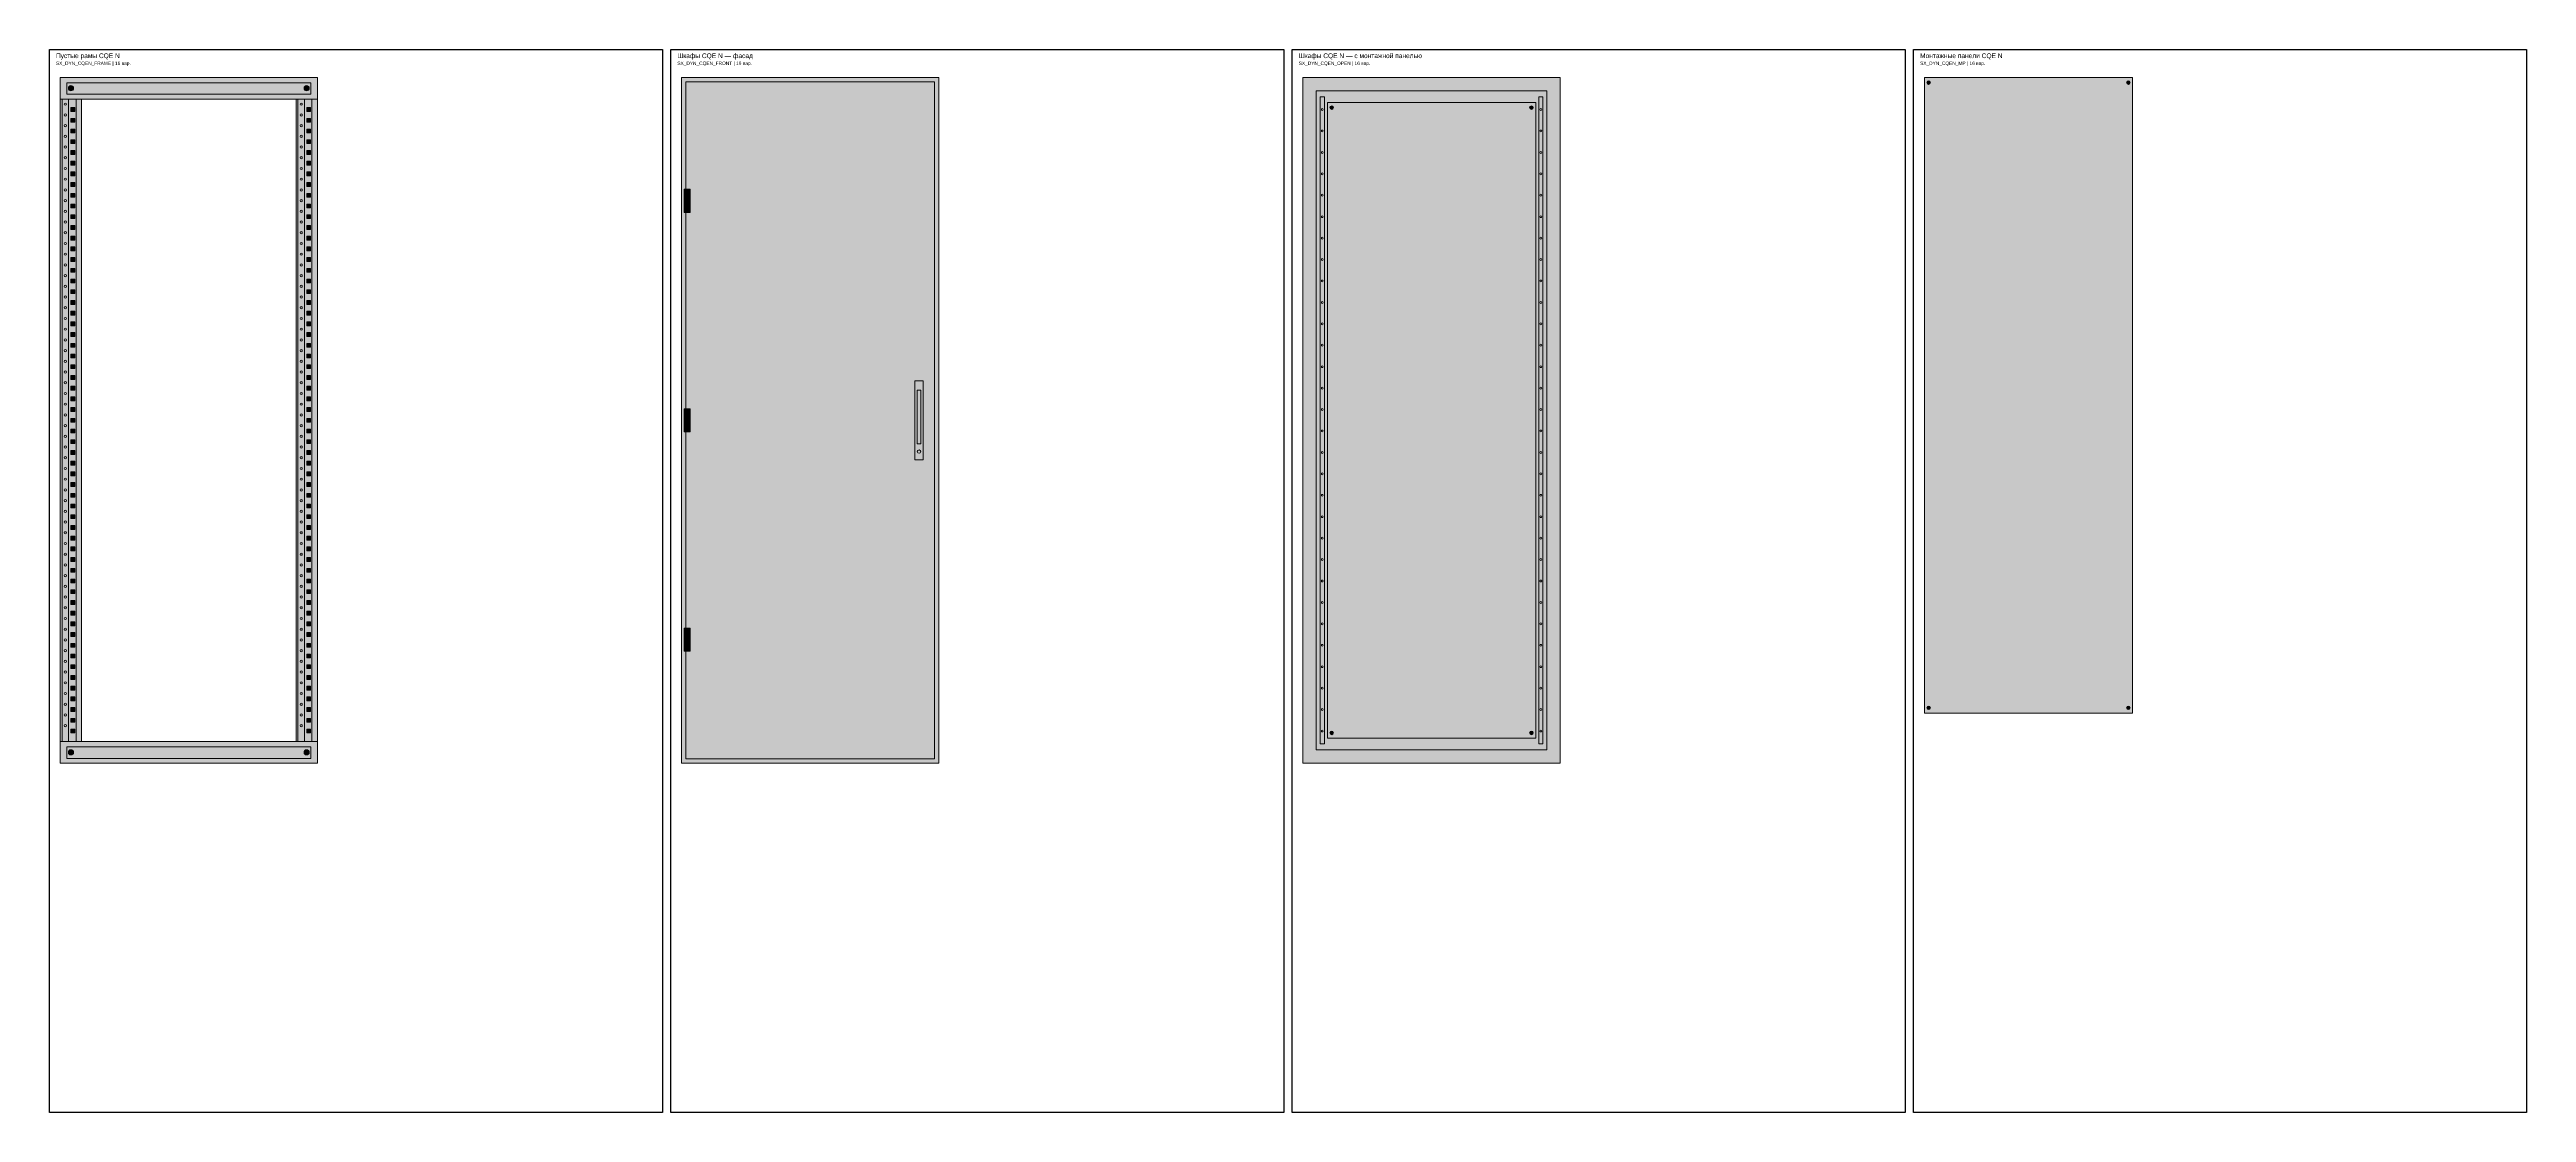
# Model space of a CAD drawing. Header units: millimetres. Extents: x 27500 to 33280, y -10980 to 420.
# Drawn here: x 27500 to 33280, y -5980 to -3500 of the extents above; entities that cross this region are included whole.
import ezdxf

# ---------------------------------------------------------------- set-up
doc = ezdxf.new("R2010")
doc.units = ezdxf.units.MM
for name, color, linetype, lineweight, true_color in [('CQEN_BASE', 7, 'Continuous', 5, 0x303334), ('CQEN_DETAIL', 7, 'Continuous', 5, 0x464d50), ('CQEN_DOOR', 7, 'Continuous', 5, 0xd2d6d3), ('CQEN_FRAME', 7, 'Continuous', 5, 0xaeb5b5), ('CQEN_HARDWARE', 7, 'Continuous', 5, 0x848c8f), ('CQEN_PANEL', 7, 'Continuous', 5, 0xe4e6e2)]:
    doc.layers.add(name, color=color, linetype=linetype, lineweight=lineweight, true_color=true_color)
doc.layers.add('LAYOUT_PARAMETERS', color=7, linetype='Continuous', plot=False)
doc.styles.add('LAYOUT_CONTACTOR_ARIAL', font='arial.ttf')
doc.styles.get("Standard").update_dxf_attribs({"font": 'arial.ttf'})
doc.styles.add('SX_DYNAMIC_ARIAL', font='arial.ttf')

# ---------------------------------------------------------------- blocks, each defined once
blk = doc.blocks.new('SX_DYN_CQEN_FRAME_G001')
at = {"layer": 'CQEN_BASE'}
for points in [[(0, 1549.5), (600, 1549.5), (600, 1600), (0, 1600)], [(0, 0), (600, 0), (600, 50.5), (0, 50.5)]]:
    blk.add_hatch(color=256, dxfattribs=at).paths.add_polyline_path(points)
at = {"layer": 'CQEN_DETAIL'}
for points in [[(25, 1520.5), (34, 1520.5), (34, 1529.5), (25, 1529.5)], [(25, 1495.5), (34, 1495.5), (34, 1504.5), (25, 1504.5)], [(575.3, 1520.5), (584.3, 1520.5), (584.3, 1529.5), (575.3, 1529.5)], [(575.3, 1495.5), (584.3, 1495.5), (584.3, 1504.5), (575.3, 1504.5)], [(25, 1470.5), (34, 1470.5), (34, 1479.5), (25, 1479.5)], [(25, 1445.5), (34, 1445.5), (34, 1454.5), (25, 1454.5)], [(575.3, 1470.5), (584.3, 1470.5), (584.3, 1479.5), (575.3, 1479.5)], [(575.3, 1445.5), (584.3, 1445.5), (584.3, 1454.5), (575.3, 1454.5)], [(25, 1420.5), (34, 1420.5), (34, 1429.5), (25, 1429.5)], [(25, 1395.5), (34, 1395.5), (34, 1404.5), (25, 1404.5)], [(575.3, 1420.5), (584.3, 1420.5), (584.3, 1429.5), (575.3, 1429.5)], [(575.3, 1395.5), (584.3, 1395.5), (584.3, 1404.5), (575.3, 1404.5)], [(25, 1370.5), (34, 1370.5), (34, 1379.5), (25, 1379.5)], [(25, 1345.5), (34, 1345.5), (34, 1354.5), (25, 1354.5)], [(25, 1320.5), (34, 1320.5), (34, 1329.5), (25, 1329.5)], [(575.3, 1370.5), (584.3, 1370.5), (584.3, 1379.5), (575.3, 1379.5)], [(575.3, 1345.5), (584.3, 1345.5), (584.3, 1354.5), (575.3, 1354.5)], [(575.3, 1320.5), (584.3, 1320.5), (584.3, 1329.5), (575.3, 1329.5)], [(25, 1295.5), (34, 1295.5), (34, 1304.5), (25, 1304.5)], [(25, 1270.5), (34, 1270.5), (34, 1279.5), (25, 1279.5)], [(575.3, 1295.5), (584.3, 1295.5), (584.3, 1304.5), (575.3, 1304.5)], [(575.3, 1270.5), (584.3, 1270.5), (584.3, 1279.5), (575.3, 1279.5)], [(25, 1245.5), (34, 1245.5), (34, 1254.5), (25, 1254.5)], [(25, 1220.5), (34, 1220.5), (34, 1229.5), (25, 1229.5)], [(575.3, 1245.5), (584.3, 1245.5), (584.3, 1254.5), (575.3, 1254.5)], [(575.3, 1220.5), (584.3, 1220.5), (584.3, 1229.5), (575.3, 1229.5)], [(25, 1195.5), (34, 1195.5), (34, 1204.5), (25, 1204.5)], [(25, 1170.5), (34, 1170.5), (34, 1179.5), (25, 1179.5)], [(575.3, 1195.5), (584.3, 1195.5), (584.3, 1204.5), (575.3, 1204.5)], [(575.3, 1170.5), (584.3, 1170.5), (584.3, 1179.5), (575.3, 1179.5)], [(25, 1145.5), (34, 1145.5), (34, 1154.5), (25, 1154.5)], [(25, 1120.5), (34, 1120.5), (34, 1129.5), (25, 1129.5)], [(25, 1095.5), (34, 1095.5), (34, 1104.5), (25, 1104.5)], [(575.3, 1145.5), (584.3, 1145.5), (584.3, 1154.5), (575.3, 1154.5)], [(575.3, 1120.5), (584.3, 1120.5), (584.3, 1129.5), (575.3, 1129.5)], [(575.3, 1095.5), (584.3, 1095.5), (584.3, 1104.5), (575.3, 1104.5)], [(25, 1070.5), (34, 1070.5), (34, 1079.5), (25, 1079.5)], [(25, 1045.5), (34, 1045.5), (34, 1054.5), (25, 1054.5)], [(575.3, 1070.5), (584.3, 1070.5), (584.3, 1079.5), (575.3, 1079.5)], [(575.3, 1045.5), (584.3, 1045.5), (584.3, 1054.5), (575.3, 1054.5)], [(25, 1020.5), (34, 1020.5), (34, 1029.5), (25, 1029.5)], [(25, 995.5), (34, 995.5), (34, 1004.5), (25, 1004.5)], [(575.3, 1020.5), (584.3, 1020.5), (584.3, 1029.5), (575.3, 1029.5)], [(575.3, 995.5), (584.3, 995.5), (584.3, 1004.5), (575.3, 1004.5)], [(25, 970.5), (34, 970.5), (34, 979.5), (25, 979.5)], [(25, 945.5), (34, 945.5), (34, 954.5), (25, 954.5)], [(25, 920.5), (34, 920.5), (34, 929.5), (25, 929.5)], [(575.3, 970.5), (584.3, 970.5), (584.3, 979.5), (575.3, 979.5)], [(575.3, 945.5), (584.3, 945.5), (584.3, 954.5), (575.3, 954.5)], [(575.3, 920.5), (584.3, 920.5), (584.3, 929.5), (575.3, 929.5)], [(25, 895.5), (34, 895.5), (34, 904.5), (25, 904.5)], [(25, 870.5), (34, 870.5), (34, 879.5), (25, 879.5)], [(575.3, 895.5), (584.3, 895.5), (584.3, 904.5), (575.3, 904.5)], [(575.3, 870.5), (584.3, 870.5), (584.3, 879.5), (575.3, 879.5)], [(25, 845.5), (34, 845.5), (34, 854.5), (25, 854.5)], [(25, 820.5), (34, 820.5), (34, 829.5), (25, 829.5)], [(575.3, 845.5), (584.3, 845.5), (584.3, 854.5), (575.3, 854.5)], [(575.3, 820.5), (584.3, 820.5), (584.3, 829.5), (575.3, 829.5)], [(25, 795.5), (34, 795.5), (34, 804.5), (25, 804.5)], [(25, 770.5), (34, 770.5), (34, 779.5), (25, 779.5)], [(25, 745.5), (34, 745.5), (34, 754.5), (25, 754.5)], [(575.3, 795.5), (584.3, 795.5), (584.3, 804.5), (575.3, 804.5)], [(575.3, 770.5), (584.3, 770.5), (584.3, 779.5), (575.3, 779.5)], [(575.3, 745.5), (584.3, 745.5), (584.3, 754.5), (575.3, 754.5)], [(25, 720.5), (34, 720.5), (34, 729.5), (25, 729.5)], [(25, 695.5), (34, 695.5), (34, 704.5), (25, 704.5)], [(575.3, 720.5), (584.3, 720.5), (584.3, 729.5), (575.3, 729.5)], [(575.3, 695.5), (584.3, 695.5), (584.3, 704.5), (575.3, 704.5)], [(25, 670.5), (34, 670.5), (34, 679.5), (25, 679.5)], [(25, 645.5), (34, 645.5), (34, 654.5), (25, 654.5)], [(575.3, 670.5), (584.3, 670.5), (584.3, 679.5), (575.3, 679.5)], [(575.3, 645.5), (584.3, 645.5), (584.3, 654.5), (575.3, 654.5)], [(25, 620.5), (34, 620.5), (34, 629.5), (25, 629.5)], [(25, 595.5), (34, 595.5), (34, 604.5), (25, 604.5)], [(25, 570.5), (34, 570.5), (34, 579.5), (25, 579.5)], [(575.3, 620.5), (584.3, 620.5), (584.3, 629.5), (575.3, 629.5)], [(575.3, 595.5), (584.3, 595.5), (584.3, 604.5), (575.3, 604.5)], [(575.3, 570.5), (584.3, 570.5), (584.3, 579.5), (575.3, 579.5)], [(25, 545.5), (34, 545.5), (34, 554.5), (25, 554.5)], [(25, 520.5), (34, 520.5), (34, 529.5), (25, 529.5)], [(575.3, 545.5), (584.3, 545.5), (584.3, 554.5), (575.3, 554.5)], [(575.3, 520.5), (584.3, 520.5), (584.3, 529.5), (575.3, 529.5)], [(25, 495.5), (34, 495.5), (34, 504.5), (25, 504.5)], [(25, 470.5), (34, 470.5), (34, 479.5), (25, 479.5)], [(575.3, 495.5), (584.3, 495.5), (584.3, 504.5), (575.3, 504.5)], [(575.3, 470.5), (584.3, 470.5), (584.3, 479.5), (575.3, 479.5)], [(25, 445.5), (34, 445.5), (34, 454.5), (25, 454.5)], [(25, 420.5), (34, 420.5), (34, 429.5), (25, 429.5)], [(575.3, 445.5), (584.3, 445.5), (584.3, 454.5), (575.3, 454.5)], [(575.3, 420.5), (584.3, 420.5), (584.3, 429.5), (575.3, 429.5)], [(25, 395.5), (34, 395.5), (34, 404.5), (25, 404.5)], [(25, 370.5), (34, 370.5), (34, 379.5), (25, 379.5)], [(25, 345.5), (34, 345.5), (34, 354.5), (25, 354.5)], [(575.3, 395.5), (584.3, 395.5), (584.3, 404.5), (575.3, 404.5)], [(575.3, 370.5), (584.3, 370.5), (584.3, 379.5), (575.3, 379.5)], [(575.3, 345.5), (584.3, 345.5), (584.3, 354.5), (575.3, 354.5)], [(25, 320.5), (34, 320.5), (34, 329.5), (25, 329.5)], [(25, 295.5), (34, 295.5), (34, 304.5), (25, 304.5)], [(575.3, 320.5), (584.3, 320.5), (584.3, 329.5), (575.3, 329.5)], [(575.3, 295.5), (584.3, 295.5), (584.3, 304.5), (575.3, 304.5)], [(25, 270.5), (34, 270.5), (34, 279.5), (25, 279.5)], [(25, 245.5), (34, 245.5), (34, 254.5), (25, 254.5)], [(575.3, 270.5), (584.3, 270.5), (584.3, 279.5), (575.3, 279.5)], [(575.3, 245.5), (584.3, 245.5), (584.3, 254.5), (575.3, 254.5)], [(25, 220.5), (34, 220.5), (34, 229.5), (25, 229.5)], [(25, 195.5), (34, 195.5), (34, 204.5), (25, 204.5)], [(25, 170.5), (34, 170.5), (34, 179.5), (25, 179.5)], [(575.3, 220.5), (584.3, 220.5), (584.3, 229.5), (575.3, 229.5)], [(575.3, 195.5), (584.3, 195.5), (584.3, 204.5), (575.3, 204.5)], [(575.3, 170.5), (584.3, 170.5), (584.3, 179.5), (575.3, 179.5)], [(25, 145.5), (34, 145.5), (34, 154.5), (25, 154.5)], [(25, 120.5), (34, 120.5), (34, 129.5), (25, 129.5)], [(575.3, 145.5), (584.3, 145.5), (584.3, 154.5), (575.3, 154.5)], [(575.3, 120.5), (584.3, 120.5), (584.3, 129.5), (575.3, 129.5)], [(25, 95.5), (34, 95.5), (34, 104.5), (25, 104.5)], [(25, 70.5), (34, 70.5), (34, 79.5), (25, 79.5)], [(575.3, 95.5), (584.3, 95.5), (584.3, 104.5), (575.3, 104.5)], [(575.3, 70.5), (584.3, 70.5), (584.3, 79.5), (575.3, 79.5)]]:
    blk.add_hatch(color=256, dxfattribs=at).paths.add_polyline_path(points)
at = {"layer": 'CQEN_FRAME'}
for points in [[(0, 50.5), (49.7, 50.5), (49.7, 1549.5), (0, 1549.5)], [(550.3, 50.5), (600, 50.5), (600, 1549.5), (550.3, 1549.5)]]:
    blk.add_hatch(color=256, dxfattribs=at).paths.add_polyline_path(points)
at = {"layer": 'CQEN_HARDWARE'}
h = blk.add_hatch(color=256, dxfattribs=at)
edge = h.paths.add_edge_path()
edge.add_arc((25, 1574.8), 6, 0, 360)
h = blk.add_hatch(color=256, dxfattribs=at)
edge = h.paths.add_edge_path()
edge.add_arc((575, 1574.8), 6, 0, 360)
h = blk.add_hatch(color=256, dxfattribs=at)
edge = h.paths.add_edge_path()
edge.add_arc((25, 25.2), 6, 0, 360)
h = blk.add_hatch(color=256, dxfattribs=at)
edge = h.paths.add_edge_path()
edge.add_arc((575, 25.2), 6, 0, 360)
at = {"layer": 'CQEN_DETAIL'}
for p, q in [((4.2, 50.5), (4.2, 1549.5)), ((19.4, 50.5), (19.4, 1549.5)), ((36.9, 50.5), (36.9, 1549.5)), ((554.5, 50.5), (554.5, 1549.5)), ((569.6, 50.5), (569.6, 1549.5)), ((587.2, 50.5), (587.2, 1549.5))]:
    blk.add_line(p, q, dxfattribs=at)
for points in [[(0, 1549.5), (600, 1549.5), (600, 1600), (0, 1600)], [(15, 1560.5), (585, 1560.5), (585, 1587.5), (15, 1587.5)], [(0, 50.5), (49.7, 50.5), (49.7, 1549.5), (0, 1549.5)], [(25, 1520.5), (34, 1520.5), (34, 1529.5), (25, 1529.5)], [(25, 1495.5), (34, 1495.5), (34, 1504.5), (25, 1504.5)], [(550.3, 50.5), (600, 50.5), (600, 1549.5), (550.3, 1549.5)], [(575.3, 1520.5), (584.3, 1520.5), (584.3, 1529.5), (575.3, 1529.5)], [(575.3, 1495.5), (584.3, 1495.5), (584.3, 1504.5), (575.3, 1504.5)], [(25, 1470.5), (34, 1470.5), (34, 1479.5), (25, 1479.5)], [(25, 1445.5), (34, 1445.5), (34, 1454.5), (25, 1454.5)], [(575.3, 1470.5), (584.3, 1470.5), (584.3, 1479.5), (575.3, 1479.5)], [(575.3, 1445.5), (584.3, 1445.5), (584.3, 1454.5), (575.3, 1454.5)], [(25, 1420.5), (34, 1420.5), (34, 1429.5), (25, 1429.5)], [(25, 1395.5), (34, 1395.5), (34, 1404.5), (25, 1404.5)], [(575.3, 1420.5), (584.3, 1420.5), (584.3, 1429.5), (575.3, 1429.5)], [(575.3, 1395.5), (584.3, 1395.5), (584.3, 1404.5), (575.3, 1404.5)], [(25, 1370.5), (34, 1370.5), (34, 1379.5), (25, 1379.5)], [(25, 1345.5), (34, 1345.5), (34, 1354.5), (25, 1354.5)], [(25, 1320.5), (34, 1320.5), (34, 1329.5), (25, 1329.5)], [(575.3, 1370.5), (584.3, 1370.5), (584.3, 1379.5), (575.3, 1379.5)], [(575.3, 1345.5), (584.3, 1345.5), (584.3, 1354.5), (575.3, 1354.5)], [(575.3, 1320.5), (584.3, 1320.5), (584.3, 1329.5), (575.3, 1329.5)], [(25, 1295.5), (34, 1295.5), (34, 1304.5), (25, 1304.5)], [(25, 1270.5), (34, 1270.5), (34, 1279.5), (25, 1279.5)], [(575.3, 1295.5), (584.3, 1295.5), (584.3, 1304.5), (575.3, 1304.5)], [(575.3, 1270.5), (584.3, 1270.5), (584.3, 1279.5), (575.3, 1279.5)], [(25, 1245.5), (34, 1245.5), (34, 1254.5), (25, 1254.5)], [(25, 1220.5), (34, 1220.5), (34, 1229.5), (25, 1229.5)], [(575.3, 1245.5), (584.3, 1245.5), (584.3, 1254.5), (575.3, 1254.5)], [(575.3, 1220.5), (584.3, 1220.5), (584.3, 1229.5), (575.3, 1229.5)], [(25, 1195.5), (34, 1195.5), (34, 1204.5), (25, 1204.5)], [(25, 1170.5), (34, 1170.5), (34, 1179.5), (25, 1179.5)], [(575.3, 1195.5), (584.3, 1195.5), (584.3, 1204.5), (575.3, 1204.5)], [(575.3, 1170.5), (584.3, 1170.5), (584.3, 1179.5), (575.3, 1179.5)], [(25, 1145.5), (34, 1145.5), (34, 1154.5), (25, 1154.5)], [(25, 1120.5), (34, 1120.5), (34, 1129.5), (25, 1129.5)], [(25, 1095.5), (34, 1095.5), (34, 1104.5), (25, 1104.5)], [(575.3, 1145.5), (584.3, 1145.5), (584.3, 1154.5), (575.3, 1154.5)], [(575.3, 1120.5), (584.3, 1120.5), (584.3, 1129.5), (575.3, 1129.5)], [(575.3, 1095.5), (584.3, 1095.5), (584.3, 1104.5), (575.3, 1104.5)], [(25, 1070.5), (34, 1070.5), (34, 1079.5), (25, 1079.5)], [(25, 1045.5), (34, 1045.5), (34, 1054.5), (25, 1054.5)], [(575.3, 1070.5), (584.3, 1070.5), (584.3, 1079.5), (575.3, 1079.5)], [(575.3, 1045.5), (584.3, 1045.5), (584.3, 1054.5), (575.3, 1054.5)], [(25, 1020.5), (34, 1020.5), (34, 1029.5), (25, 1029.5)], [(25, 995.5), (34, 995.5), (34, 1004.5), (25, 1004.5)], [(575.3, 1020.5), (584.3, 1020.5), (584.3, 1029.5), (575.3, 1029.5)], [(575.3, 995.5), (584.3, 995.5), (584.3, 1004.5), (575.3, 1004.5)], [(25, 970.5), (34, 970.5), (34, 979.5), (25, 979.5)], [(25, 945.5), (34, 945.5), (34, 954.5), (25, 954.5)], [(25, 920.5), (34, 920.5), (34, 929.5), (25, 929.5)], [(575.3, 970.5), (584.3, 970.5), (584.3, 979.5), (575.3, 979.5)], [(575.3, 945.5), (584.3, 945.5), (584.3, 954.5), (575.3, 954.5)], [(575.3, 920.5), (584.3, 920.5), (584.3, 929.5), (575.3, 929.5)], [(25, 895.5), (34, 895.5), (34, 904.5), (25, 904.5)], [(25, 870.5), (34, 870.5), (34, 879.5), (25, 879.5)], [(575.3, 895.5), (584.3, 895.5), (584.3, 904.5), (575.3, 904.5)], [(575.3, 870.5), (584.3, 870.5), (584.3, 879.5), (575.3, 879.5)], [(25, 845.5), (34, 845.5), (34, 854.5), (25, 854.5)], [(25, 820.5), (34, 820.5), (34, 829.5), (25, 829.5)], [(575.3, 845.5), (584.3, 845.5), (584.3, 854.5), (575.3, 854.5)], [(575.3, 820.5), (584.3, 820.5), (584.3, 829.5), (575.3, 829.5)], [(25, 795.5), (34, 795.5), (34, 804.5), (25, 804.5)], [(25, 770.5), (34, 770.5), (34, 779.5), (25, 779.5)], [(25, 745.5), (34, 745.5), (34, 754.5), (25, 754.5)], [(575.3, 795.5), (584.3, 795.5), (584.3, 804.5), (575.3, 804.5)], [(575.3, 770.5), (584.3, 770.5), (584.3, 779.5), (575.3, 779.5)], [(575.3, 745.5), (584.3, 745.5), (584.3, 754.5), (575.3, 754.5)], [(25, 720.5), (34, 720.5), (34, 729.5), (25, 729.5)], [(25, 695.5), (34, 695.5), (34, 704.5), (25, 704.5)], [(575.3, 720.5), (584.3, 720.5), (584.3, 729.5), (575.3, 729.5)], [(575.3, 695.5), (584.3, 695.5), (584.3, 704.5), (575.3, 704.5)], [(25, 670.5), (34, 670.5), (34, 679.5), (25, 679.5)], [(25, 645.5), (34, 645.5), (34, 654.5), (25, 654.5)], [(575.3, 670.5), (584.3, 670.5), (584.3, 679.5), (575.3, 679.5)], [(575.3, 645.5), (584.3, 645.5), (584.3, 654.5), (575.3, 654.5)], [(25, 620.5), (34, 620.5), (34, 629.5), (25, 629.5)], [(25, 595.5), (34, 595.5), (34, 604.5), (25, 604.5)], [(25, 570.5), (34, 570.5), (34, 579.5), (25, 579.5)], [(575.3, 620.5), (584.3, 620.5), (584.3, 629.5), (575.3, 629.5)], [(575.3, 595.5), (584.3, 595.5), (584.3, 604.5), (575.3, 604.5)], [(575.3, 570.5), (584.3, 570.5), (584.3, 579.5), (575.3, 579.5)], [(25, 545.5), (34, 545.5), (34, 554.5), (25, 554.5)], [(25, 520.5), (34, 520.5), (34, 529.5), (25, 529.5)], [(575.3, 545.5), (584.3, 545.5), (584.3, 554.5), (575.3, 554.5)], [(575.3, 520.5), (584.3, 520.5), (584.3, 529.5), (575.3, 529.5)], [(25, 495.5), (34, 495.5), (34, 504.5), (25, 504.5)], [(25, 470.5), (34, 470.5), (34, 479.5), (25, 479.5)], [(575.3, 495.5), (584.3, 495.5), (584.3, 504.5), (575.3, 504.5)], [(575.3, 470.5), (584.3, 470.5), (584.3, 479.5), (575.3, 479.5)], [(25, 445.5), (34, 445.5), (34, 454.5), (25, 454.5)], [(25, 420.5), (34, 420.5), (34, 429.5), (25, 429.5)], [(575.3, 445.5), (584.3, 445.5), (584.3, 454.5), (575.3, 454.5)], [(575.3, 420.5), (584.3, 420.5), (584.3, 429.5), (575.3, 429.5)], [(25, 395.5), (34, 395.5), (34, 404.5), (25, 404.5)], [(25, 370.5), (34, 370.5), (34, 379.5), (25, 379.5)], [(25, 345.5), (34, 345.5), (34, 354.5), (25, 354.5)], [(575.3, 395.5), (584.3, 395.5), (584.3, 404.5), (575.3, 404.5)], [(575.3, 370.5), (584.3, 370.5), (584.3, 379.5), (575.3, 379.5)], [(575.3, 345.5), (584.3, 345.5), (584.3, 354.5), (575.3, 354.5)], [(25, 320.5), (34, 320.5), (34, 329.5), (25, 329.5)], [(25, 295.5), (34, 295.5), (34, 304.5), (25, 304.5)], [(575.3, 320.5), (584.3, 320.5), (584.3, 329.5), (575.3, 329.5)], [(575.3, 295.5), (584.3, 295.5), (584.3, 304.5), (575.3, 304.5)], [(25, 270.5), (34, 270.5), (34, 279.5), (25, 279.5)], [(25, 245.5), (34, 245.5), (34, 254.5), (25, 254.5)], [(575.3, 270.5), (584.3, 270.5), (584.3, 279.5), (575.3, 279.5)], [(575.3, 245.5), (584.3, 245.5), (584.3, 254.5), (575.3, 254.5)], [(25, 220.5), (34, 220.5), (34, 229.5), (25, 229.5)], [(25, 195.5), (34, 195.5), (34, 204.5), (25, 204.5)], [(25, 170.5), (34, 170.5), (34, 179.5), (25, 179.5)], [(575.3, 220.5), (584.3, 220.5), (584.3, 229.5), (575.3, 229.5)], [(575.3, 195.5), (584.3, 195.5), (584.3, 204.5), (575.3, 204.5)], [(575.3, 170.5), (584.3, 170.5), (584.3, 179.5), (575.3, 179.5)], [(25, 145.5), (34, 145.5), (34, 154.5), (25, 154.5)], [(25, 120.5), (34, 120.5), (34, 129.5), (25, 129.5)], [(575.3, 145.5), (584.3, 145.5), (584.3, 154.5), (575.3, 154.5)], [(575.3, 120.5), (584.3, 120.5), (584.3, 129.5), (575.3, 129.5)], [(25, 95.5), (34, 95.5), (34, 104.5), (25, 104.5)], [(25, 70.5), (34, 70.5), (34, 79.5), (25, 79.5)], [(575.3, 95.5), (584.3, 95.5), (584.3, 104.5), (575.3, 104.5)], [(575.3, 70.5), (584.3, 70.5), (584.3, 79.5), (575.3, 79.5)], [(0, 0), (600, 0), (600, 50.5), (0, 50.5)], [(15, 11), (585, 11), (585, 38), (15, 38)]]:
    blk.add_lwpolyline(points, close=True, dxfattribs=at)
for centre, radius in [((25, 1574.8), 6), ((575, 1574.8), 6), ((12, 1537.5), 2.6), ((12, 1512.5), 2.6), ((562.3, 1537.5), 2.6), ((562.3, 1512.5), 2.6), ((12, 1487.5), 2.6), ((12, 1462.5), 2.6), ((562.3, 1487.5), 2.6), ((562.3, 1462.5), 2.6), ((12, 1437.5), 2.6), ((12, 1412.5), 2.6), ((12, 1387.5), 2.6), ((562.3, 1437.5), 2.6), ((562.3, 1412.5), 2.6), ((562.3, 1387.5), 2.6), ((12, 1362.5), 2.6), ((12, 1337.5), 2.6), ((562.3, 1362.5), 2.6), ((562.3, 1337.5), 2.6), ((12, 1312.5), 2.6), ((12, 1287.5), 2.6), ((562.3, 1312.5), 2.6), ((562.3, 1287.5), 2.6), ((12, 1262.5), 2.6), ((12, 1237.5), 2.6), ((12, 1212.5), 2.6), ((562.3, 1262.5), 2.6), ((562.3, 1237.5), 2.6), ((562.3, 1212.5), 2.6), ((12, 1187.5), 2.6), ((12, 1162.5), 2.6), ((562.3, 1187.5), 2.6), ((562.3, 1162.5), 2.6), ((12, 1137.5), 2.6), ((12, 1112.5), 2.6), ((562.3, 1137.5), 2.6), ((562.3, 1112.5), 2.6), ((12, 1087.5), 2.6), ((12, 1062.5), 2.6), ((562.3, 1087.5), 2.6), ((562.3, 1062.5), 2.6), ((12, 1037.5), 2.6), ((12, 1012.5), 2.6), ((12, 987.5), 2.6), ((562.3, 1037.5), 2.6), ((562.3, 1012.5), 2.6), ((562.3, 987.5), 2.6), ((12, 962.5), 2.6), ((12, 937.5), 2.6), ((562.3, 962.5), 2.6), ((562.3, 937.5), 2.6), ((12, 912.5), 2.6), ((12, 887.5), 2.6), ((562.3, 912.5), 2.6), ((562.3, 887.5), 2.6), ((12, 862.5), 2.6), ((12, 837.5), 2.6), ((12, 812.5), 2.6), ((562.3, 862.5), 2.6), ((562.3, 837.5), 2.6), ((562.3, 812.5), 2.6), ((12, 787.5), 2.6), ((12, 762.5), 2.6), ((562.3, 787.5), 2.6), ((562.3, 762.5), 2.6), ((12, 737.5), 2.6), ((12, 712.5), 2.6), ((562.3, 737.5), 2.6), ((562.3, 712.5), 2.6), ((12, 687.5), 2.6), ((12, 662.5), 2.6), ((12, 637.5), 2.6), ((562.3, 687.5), 2.6), ((562.3, 662.5), 2.6), ((562.3, 637.5), 2.6), ((12, 612.5), 2.6), ((12, 587.5), 2.6), ((562.3, 612.5), 2.6), ((562.3, 587.5), 2.6), ((12, 562.5), 2.6), ((12, 537.5), 2.6), ((562.3, 562.5), 2.6), ((562.3, 537.5), 2.6), ((12, 512.5), 2.6), ((12, 487.5), 2.6), ((12, 462.5), 2.6), ((562.3, 512.5), 2.6), ((562.3, 487.5), 2.6), ((562.3, 462.5), 2.6), ((12, 437.5), 2.6), ((12, 412.5), 2.6), ((562.3, 437.5), 2.6), ((562.3, 412.5), 2.6), ((12, 387.5), 2.6), ((12, 362.5), 2.6), ((562.3, 387.5), 2.6), ((562.3, 362.5), 2.6), ((12, 337.5), 2.6), ((12, 312.5), 2.6), ((12, 287.5), 2.6), ((562.3, 337.5), 2.6), ((562.3, 312.5), 2.6), ((562.3, 287.5), 2.6), ((12, 262.5), 2.6), ((12, 237.5), 2.6), ((562.3, 262.5), 2.6), ((562.3, 237.5), 2.6), ((12, 212.5), 2.6), ((12, 187.5), 2.6), ((562.3, 212.5), 2.6), ((562.3, 187.5), 2.6), ((12, 162.5), 2.6), ((12, 137.5), 2.6), ((562.3, 162.5), 2.6), ((562.3, 137.5), 2.6), ((12, 112.5), 2.6), ((12, 87.5), 2.6), ((562.3, 112.5), 2.6), ((562.3, 87.5), 2.6), ((25, 25.2), 6), ((575, 25.2), 6)]:
    blk.add_circle(centre, radius, dxfattribs=at)
blk = doc.blocks.new('*U492')
blk.add_blockref('SX_DYN_CQEN_FRAME_G001', (0, 0))
at = {"flags": 1}
for tag in ['MODEL', 'SOURCE_BLOCK']:
    blk.add_attdef(tag, (0, 0), '', height=1, dxfattribs=at)
at = {"layer": 'LAYOUT_PARAMETERS', "style": 'LAYOUT_CONTACTOR_ARIAL', "flags": 1}
for tag in ['ARTICLE_ROOF_BASE', 'ARTICLE_POSTS', 'WIDTH_MM', 'VIEW', 'GRID_MM', 'HEIGHT_MM', 'DEPTH_MM', 'POST_SECTION_MM', 'POST_LENGTH_MM', 'NOTE']:
    blk.add_attdef(tag, (0, 0), '', height=1.7, dxfattribs=at)
blk = doc.blocks.new('SX_DYN_CQEN_FRONT_G001')
at = {"layer": 'CQEN_DETAIL'}
blk.add_hatch(color=256, dxfattribs=at).paths.add_polyline_path([(544, 708), (564, 708), (564, 892), (544, 892)])
at = {"layer": 'CQEN_DOOR'}
blk.add_hatch(color=256, dxfattribs=at).paths.add_polyline_path([(10, 10), (590, 10), (590, 1590), (10, 1590)])
at = {"layer": 'CQEN_FRAME'}
blk.add_hatch(color=256, dxfattribs=at).paths.add_polyline_path([(0, 0), (600, 0), (600, 1600), (0, 1600)])
at = {"layer": 'CQEN_HARDWARE'}
for points in [[(6, 1285), (20, 1285), (20, 1339), (6, 1339)], [(550, 745), (558, 745), (558, 870), (550, 870)], [(6, 773), (20, 773), (20, 827), (6, 827)], [(6, 261), (20, 261), (20, 315), (6, 315)]]:
    blk.add_hatch(color=256, dxfattribs=at).paths.add_polyline_path(points)
at = {"layer": 'CQEN_DETAIL'}
for points in [[(0, 0), (600, 0), (600, 1600), (0, 1600)], [(10, 10), (590, 10), (590, 1590), (10, 1590)], [(6, 1285), (20, 1285), (20, 1339), (6, 1339)], [(544, 708), (564, 708), (564, 892), (544, 892)], [(550, 745), (558, 745), (558, 870), (550, 870)], [(6, 773), (20, 773), (20, 827), (6, 827)], [(6, 261), (20, 261), (20, 315), (6, 315)]]:
    blk.add_lwpolyline(points, close=True, dxfattribs=at)
blk.add_circle((554, 727), 4, dxfattribs=at)
blk = doc.blocks.new('*U493')
blk.add_blockref('SX_DYN_CQEN_FRONT_G001', (0, 0))
at = {"flags": 1}
for tag in ['MODEL', 'SOURCE_BLOCK']:
    blk.add_attdef(tag, (0, 0), '', height=1, dxfattribs=at)
at = {"layer": 'LAYOUT_PARAMETERS', "style": 'LAYOUT_CONTACTOR_ARIAL', "flags": 1}
for tag in ['ARTICLE', 'WIDTH_MM', 'VIEW', 'SERIES', 'HEIGHT_MM', 'DEPTH_MM', 'DOORS', 'PANEL_ARTICLE', 'PANEL_HEIGHT_MM', 'PANEL_WIDTH_MM', 'PLINTH_MM', 'NOTE']:
    blk.add_attdef(tag, (0, 0), '', height=1.7, dxfattribs=at)
blk = doc.blocks.new('SX_DYN_CQEN_OPEN_G001')
at = {"layer": 'CQEN_DETAIL'}
blk.add_hatch(color=256, dxfattribs=at).paths.add_polyline_path([(31, 31), (569, 31), (569, 1569), (31, 1569)])
at = {"layer": 'CQEN_FRAME'}
blk.add_hatch(color=256, dxfattribs=at).paths.add_polyline_path([(0, 0), (600, 0), (600, 1600), (0, 1600)])
at = {"layer": 'CQEN_HARDWARE'}
for points in [[(40, 45), (50, 45), (50, 1555), (40, 1555)], [(550, 45), (560, 45), (560, 1555), (550, 1555)]]:
    blk.add_hatch(color=256, dxfattribs=at).paths.add_polyline_path(points)
h = blk.add_hatch(color=256, dxfattribs=at)
edge = h.paths.add_edge_path()
edge.add_arc((67, 1529.5), 4.2, 0, 360)
h = blk.add_hatch(color=256, dxfattribs=at)
edge = h.paths.add_edge_path()
edge.add_arc((533, 1529.5), 4.2, 0, 360)
h = blk.add_hatch(color=256, dxfattribs=at)
edge = h.paths.add_edge_path()
edge.add_arc((67, 70.5), 4.2, 0, 360)
h = blk.add_hatch(color=256, dxfattribs=at)
edge = h.paths.add_edge_path()
edge.add_arc((533, 70.5), 4.2, 0, 360)
at = {"layer": 'CQEN_PANEL'}
blk.add_hatch(color=256, dxfattribs=at).paths.add_polyline_path([(57, 58.5), (543, 58.5), (543, 1541.5), (57, 1541.5)])
at = {"layer": 'CQEN_DETAIL'}
for points in [[(0, 0), (600, 0), (600, 1600), (0, 1600)], [(31, 31), (569, 31), (569, 1569), (31, 1569)], [(40, 45), (50, 45), (50, 1555), (40, 1555)], [(57, 58.5), (543, 58.5), (543, 1541.5), (57, 1541.5)], [(550, 45), (560, 45), (560, 1555), (550, 1555)]]:
    blk.add_lwpolyline(points, close=True, dxfattribs=at)
for centre, radius in [((45, 1525), 2.2), ((67, 1529.5), 4.2), ((533, 1529.5), 4.2), ((555, 1525), 2.2), ((45, 1475), 2.2), ((555, 1475), 2.2), ((45, 1425), 2.2), ((555, 1425), 2.2), ((45, 1375), 2.2), ((555, 1375), 2.2), ((45, 1325), 2.2), ((45, 1275), 2.2), ((555, 1325), 2.2), ((555, 1275), 2.2), ((45, 1225), 2.2), ((555, 1225), 2.2), ((45, 1175), 2.2), ((555, 1175), 2.2), ((45, 1125), 2.2), ((555, 1125), 2.2), ((45, 1075), 2.2), ((555, 1075), 2.2), ((45, 1025), 2.2), ((555, 1025), 2.2), ((45, 975), 2.2), ((45, 925), 2.2), ((555, 975), 2.2), ((555, 925), 2.2), ((45, 875), 2.2), ((555, 875), 2.2), ((45, 825), 2.2), ((555, 825), 2.2), ((45, 775), 2.2), ((555, 775), 2.2), ((45, 725), 2.2), ((555, 725), 2.2), ((45, 675), 2.2), ((555, 675), 2.2), ((45, 625), 2.2), ((555, 625), 2.2), ((45, 575), 2.2), ((45, 525), 2.2), ((555, 575), 2.2), ((555, 525), 2.2), ((45, 475), 2.2), ((555, 475), 2.2), ((45, 425), 2.2), ((555, 425), 2.2), ((45, 375), 2.2), ((555, 375), 2.2), ((45, 325), 2.2), ((555, 325), 2.2), ((45, 275), 2.2), ((555, 275), 2.2), ((45, 225), 2.2), ((45, 175), 2.2), ((555, 225), 2.2), ((555, 175), 2.2), ((45, 125), 2.2), ((555, 125), 2.2), ((45, 75), 2.2), ((67, 70.5), 4.2), ((533, 70.5), 4.2), ((555, 75), 2.2)]:
    blk.add_circle(centre, radius, dxfattribs=at)
blk = doc.blocks.new('*U494')
blk.add_blockref('SX_DYN_CQEN_OPEN_G001', (0, 0))
at = {"flags": 1}
for tag in ['MODEL', 'SOURCE_BLOCK']:
    blk.add_attdef(tag, (0, 0), '', height=1, dxfattribs=at)
at = {"layer": 'LAYOUT_PARAMETERS', "style": 'LAYOUT_CONTACTOR_ARIAL', "flags": 1}
for tag in ['ARTICLE', 'WIDTH_MM', 'VIEW', 'SERIES', 'HEIGHT_MM', 'DEPTH_MM', 'DOORS', 'PANEL_ARTICLE', 'PANEL_HEIGHT_MM', 'PANEL_WIDTH_MM', 'PLINTH_MM', 'NOTE']:
    blk.add_attdef(tag, (0, 0), '', height=1.7, dxfattribs=at)
blk = doc.blocks.new('SX_DYN_CQEN_MP_G001')
at = {"layer": 'CQEN_HARDWARE'}
h = blk.add_hatch(color=256, dxfattribs=at)
edge = h.paths.add_edge_path()
edge.add_arc((10, 1471), 4.2, 0, 360)
h = blk.add_hatch(color=256, dxfattribs=at)
edge = h.paths.add_edge_path()
edge.add_arc((476, 1471), 4.2, 0, 360)
h = blk.add_hatch(color=256, dxfattribs=at)
edge = h.paths.add_edge_path()
edge.add_arc((10, 12), 4.2, 0, 360)
h = blk.add_hatch(color=256, dxfattribs=at)
edge = h.paths.add_edge_path()
edge.add_arc((476, 12), 4.2, 0, 360)
at = {"layer": 'CQEN_PANEL'}
blk.add_hatch(color=256, dxfattribs=at).paths.add_polyline_path([(0, 0), (486, 0), (486, 1483), (0, 1483)])
at = {"layer": 'CQEN_DETAIL'}
blk.add_lwpolyline([(0, 0), (486, 0), (486, 1483), (0, 1483)], close=True, dxfattribs=at)
for centre in [(10, 1471), (476, 1471), (10, 12), (476, 12)]:
    blk.add_circle(centre, 4.2, dxfattribs=at)
blk = doc.blocks.new('*U495')
blk.add_blockref('SX_DYN_CQEN_MP_G001', (0, 0))
at = {"flags": 1}
for tag in ['MODEL', 'SOURCE_BLOCK']:
    blk.add_attdef(tag, (0, 0), '', height=1, dxfattribs=at)
at = {"layer": 'LAYOUT_PARAMETERS', "style": 'LAYOUT_CONTACTOR_ARIAL', "flags": 1}
for tag in ['ARTICLE', 'WIDTH_MM', 'CABINET_HEIGHT_MM', 'CABINET_WIDTH_MM', 'HEIGHT_MM', 'DEPTH_MM']:
    blk.add_attdef(tag, (0, 0), '', height=1.7, dxfattribs=at)

msp = doc.modelspace()

# ---------------------------------------------------------------- linework, layer by layer
at = {"color": 8}
for points in [[(27500, -3500), (28930, -3500), (28930, -5980), (27500, -5980)], [(28950, -3500), (30380, -3500), (30380, -5980), (28950, -5980)], [(30400, -3500), (31830, -3500), (31830, -5980), (30400, -5980)], [(31850, -3500), (33280, -3500), (33280, -5980), (31850, -5980)]]:
    msp.add_lwpolyline(points, close=True, dxfattribs=at)

# ---------------------------------------------------------------- block references
for name, p in [('*U492', (27525, -5165)), ('*U493', (28975, -5165)), ('*U494', (30425, -5165)), ('*U495', (31875, -5048))]:
    msp.add_blockref(name, p)

# ---------------------------------------------------------------- texts
at = {"color": 7, "style": 'SX_DYNAMIC_ARIAL'}
for s, height, p in [('Пустые рамы CQE N', 11, (27515, -3520)), ('Шкафы CQE N — фасад', 11, (28965, -3520)), ('Шкафы CQE N — с монтажной панелью', 11, (30415, -3520)), ('Монтажные панели CQE N', 11, (31865, -3520)), ('SX_DYN_CQEN_FRAME | 16 вар.', 8, (27515, -3536)), ('SX_DYN_CQEN_FRONT | 16 вар.', 8, (28965, -3536)), ('SX_DYN_CQEN_OPEN | 16 вар.', 8, (30415, -3536)), ('SX_DYN_CQEN_MP | 16 вар.', 8, (31865, -3536))]:
    msp.add_text(s, height=height, dxfattribs=at).set_placement(p)

doc.saveas('drawing.dxf')
